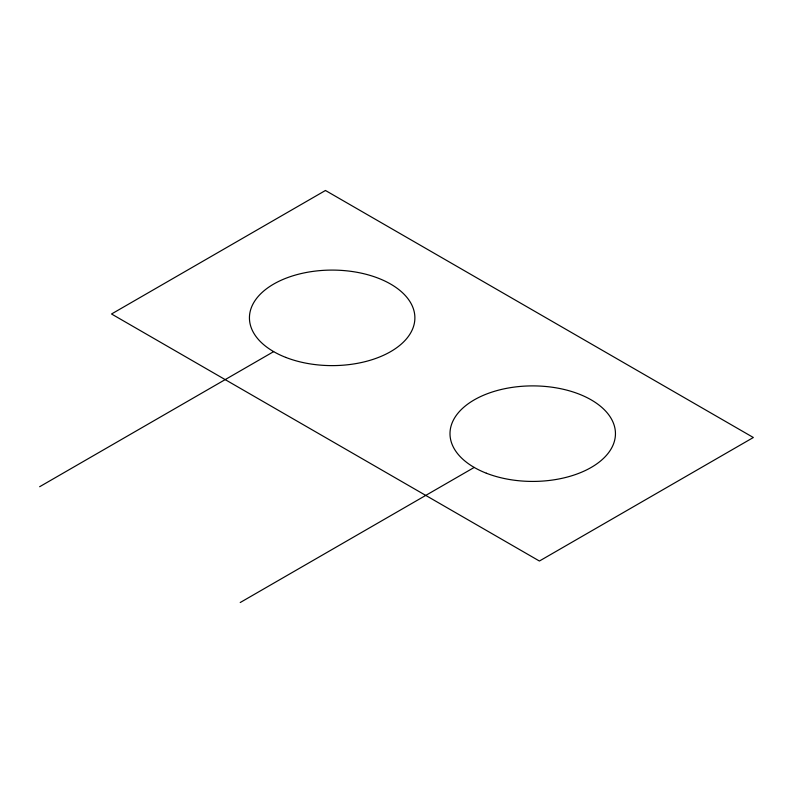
<?xml version="1.0" encoding="UTF-8"?>
<svg xmlns="http://www.w3.org/2000/svg" width="793" height="793" viewBox="0 0 793 793"><rect width="100%" height="100%" fill="white"/><g stroke="black" fill="none" stroke-linecap="round" stroke-linejoin="round"><path stroke-width="1.19" d="M39.65 486.724L273.654 351.626M240.22 602.521L474.224 467.424M325.467 190.479L111.526 313.988L539.409 561.028L753.35 437.508L325.467 190.479M486.347 473.213A82.73 47.768 0 0 0 615.239 437.062A82.73 47.768 0 0 0 496.577 390.691A82.73 47.768 0 0 0 486.347 473.213M285.777 357.405A82.73 47.768 0 0 0 414.67 321.264A82.73 47.768 0 0 0 295.997 274.893A82.73 47.768 0 0 0 285.777 357.405"/></g></svg>
